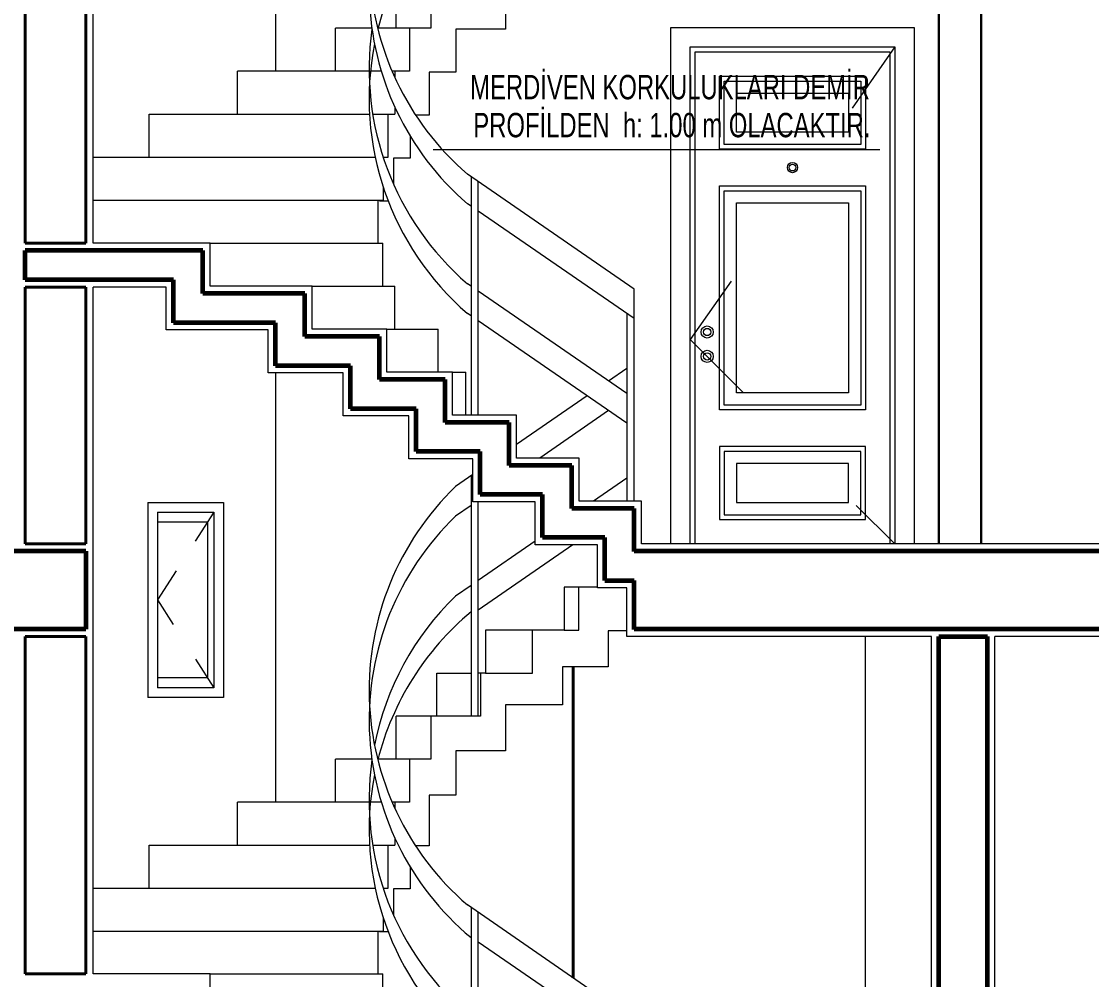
# Model space of a CAD drawing. Header units: millimetres. Extents: x 2016.56 to 2021.8, y 13721.83 to 13722.48.
# Drawn here: x 2019.0363 to 2019.1241, y 13721.8898 to 13721.9684 of the extents above; entities that cross this region are included whole.
import ezdxf

# ---------------------------------------------------------------- set-up
doc = ezdxf.new("R2010")
doc.units = ezdxf.units.MM
doc.linetypes.add('ACAD_ISO07W100', pattern=[3, 0, -3])
doc.linetypes.add('HIDDEN', pattern=[0.375, 0.25, -0.125])
doc.layers.get('0').update_dxf_attribs({"lineweight": 20})
for name, color, linetype, lineweight in [('0.3', 150, 'Continuous', 30), ('DH', 7, 'Continuous', 20), ('DUVAR', 4, 'Continuous', 40), ('kolon', 5, 'Continuous', 60), ('PENCERE', 3, 'Continuous', 13), ('SIVA', 7, 'Continuous', 20), ('TEFRİŞ', 11, 'Continuous', 9)]:
    doc.layers.add(name, color=color, linetype=linetype, lineweight=lineweight)
doc.styles.add('style2', font='arial.ttf', dxfattribs={"height": 10})

msp = doc.modelspace()

# ---------------------------------------------------------------- linework, layer by layer
for p, q in [((2019.057144089811, 13721.96434988593), (2019.057144089811, 13721.99957341633)), ((2019.089571023997, 13721.92553762157), (2019.089571023997, 13721.96793762157)), ((2019.089571023997, 13721.96793762157), (2019.109571023997, 13721.96793762157)), ((2019.109571023997, 13721.96793762157), (2019.109571023997, 13721.92553762157)), ((2019.091171023998, 13721.92553762157), (2019.091171023998, 13721.96633762157)), ((2019.091171023998, 13721.96633762157), (2019.107971023997, 13721.96633762157)), ((2019.107971023997, 13721.96633762157), (2019.107971023997, 13721.92553762157)), ((2019.057144089811, 13721.90434988593), (2019.057144089811, 13721.93957341633)), ((2019.046647185249, 13721.92893762157), (2019.052869724923, 13721.92893762157)), ((2019.046647185249, 13721.92893762157), (2019.046647185249, 13721.91293762157)), ((2019.047447185249, 13721.92813762157), (2019.052069724923, 13721.92813762157)), ((2019.047447185249, 13721.92813762157), (2019.047447185249, 13721.91373762157)), ((2019.052069724923, 13721.92813762157), (2019.052069724923, 13721.91373762157)), ((2019.052869724923, 13721.92893762157), (2019.052869724923, 13721.91293762157)), ((2019.051551447512, 13721.92733762157), (2019.047447185249, 13721.92733762157)), ((2019.051551447512, 13721.92733762157), (2019.051551447512, 13721.91453762157)), ((2019.206371023997, 13721.92553762157), (2019.087171023997, 13721.92553762157)), ((2019.085971023997, 13721.91793762157), (2019.085971023997, 13721.92192635833)), ((2019.051551447512, 13721.91453762157), (2019.047447185249, 13721.91453762157)), ((2019.052069724923, 13721.91373762157), (2019.047447185249, 13721.91373762157)), ((2019.052869724923, 13721.91293762157), (2019.046647185249, 13721.91293762157))]:
    msp.add_line(p, q)
at = {"linetype": 'ACAD_ISO07W100', "ltscale": 0.5}
for p, q in [((2019.107971023997, 13721.96633762157), (2019.104457851026, 13721.96131359833)), ((2019.094526535456, 13721.94711129155), (2019.091171023998, 13721.94231273261)), ((2019.091171023998, 13721.94231273261), (2019.095552626318, 13721.93793762157)), ((2019.104803582991, 13721.92870037006), (2019.107971023997, 13721.92553762157))]:
    msp.add_line(p, q, dxfattribs=at)
at = {"layer": '0.3'}
for p, q in [((2019.111571023997, 13721.92553762157), (2019.111571023997, 13721.97793762157)), ((2019.115071023997, 13721.92553762157), (2019.115071023997, 13721.97793762157))]:
    msp.add_line(p, q, dxfattribs=at)
at = {"layer": 'DH'}
msp.add_line((2019.105571023998, 13721.86553762157), (2019.105571023998, 13721.91793762157), dxfattribs=at)
at = {"layer": 'DUVAR'}
for p, q in [((2019.036571023998, 13721.97793762157), (2019.036571023998, 13721.95023223953)), ((2019.041571023997, 13721.95023223953), (2019.041571023997, 13721.97793762157)), ((2019.041571023997, 13721.95023223953), (2019.036571023998, 13721.95023223953)), ((2019.041571023997, 13721.94663223953), (2019.036571023998, 13721.94663223953)), ((2019.036571023998, 13721.94663223953), (2019.036571023998, 13721.92553762157)), ((2019.041571023997, 13721.92553762157), (2019.041571023997, 13721.94663223953)), ((2019.036571023998, 13721.92553762157), (2019.041571023997, 13721.92553762157)), ((2019.041571023997, 13721.91793762157), (2019.036571023998, 13721.91793762157)), ((2019.036571023998, 13721.91793762157), (2019.036571023998, 13721.89023223953)), ((2019.041571023997, 13721.89023223953), (2019.041571023997, 13721.91793762157)), ((2019.081571023997, 13721.88991184144), (2019.081571023997, 13721.91545550525)), ((2019.041571023997, 13721.89023223953), (2019.036571023998, 13721.89023223953)), ((2019.041571023997, 13721.89023223953), (2019.036571023998, 13721.89023223953))]:
    msp.add_line(p, q, dxfattribs=at)
at = {"layer": 'kolon'}
for p, q in [((2019.051168205772, 13721.94963223953), (2019.036571023998, 13721.94963223953)), ((2019.036571023998, 13721.94723223953), (2019.036571023998, 13721.94963223953)), ((2019.036571023998, 13721.94723223953), (2019.036571023998, 13721.94963223953)), ((2019.051168205772, 13721.94610282793), (2019.051168205772, 13721.94963223953)), ((2019.048768205773, 13721.94723223953), (2019.036571023998, 13721.94723223953)), ((2019.048768205773, 13721.94370282793), (2019.048768205773, 13721.94723223953)), ((2019.059538996099, 13721.94610282793), (2019.051168205772, 13721.94610282793)), ((2019.059538996099, 13721.94257341633), (2019.059538996099, 13721.94610282793)), ((2019.057138996099, 13721.94370282793), (2019.048768205773, 13721.94370282793)), ((2019.057138996099, 13721.94017341633), (2019.057138996099, 13721.94370282793)), ((2019.065676802504, 13721.94257341633), (2019.059538996099, 13721.94257341633)), ((2019.065676802504, 13721.93904400473), (2019.065676802504, 13721.94257341633)), ((2019.063276802503, 13721.94017341633), (2019.057138996099, 13721.94017341633)), ((2019.063276802503, 13721.93664400473), (2019.063276802503, 13721.94017341633)), ((2019.071066078782, 13721.93904400473), (2019.065676802504, 13721.93904400473)), ((2019.071066078782, 13721.93551459313), (2019.071066078782, 13721.93904400473)), ((2019.068666078782, 13721.93664400473), (2019.063276802503, 13721.93664400473)), ((2019.068666078782, 13721.93311459313), (2019.068666078782, 13721.93664400473)), ((2019.076323236498, 13721.93551459313), (2019.071066078782, 13721.93551459313)), ((2019.076323236498, 13721.93198518153), (2019.076323236498, 13721.93551459313)), ((2019.073923236497, 13721.93311459313), (2019.068666078782, 13721.93311459313)), ((2019.073923236497, 13721.92958518153), (2019.073923236497, 13721.93311459313)), ((2019.081447130247, 13721.93198518153), (2019.076323236498, 13721.93198518153)), ((2019.081447130247, 13721.92845576993), (2019.081447130247, 13721.93198518153)), ((2019.079047130248, 13721.92958518153), (2019.073923236497, 13721.92958518153)), ((2019.079047130248, 13721.92605576993), (2019.079047130248, 13721.92958518153)), ((2019.086571023998, 13721.92845576993), (2019.081447130247, 13721.92845576993)), ((2019.086571023998, 13721.92492635833), (2019.086571023998, 13721.92845576993)), ((2019.084171023997, 13721.92605576993), (2019.079047130248, 13721.92605576993)), ((2019.084171023997, 13721.92252635833), (2019.084171023997, 13721.92605576993)), ((2019.084171023997, 13721.92252635833), (2019.084171023997, 13721.92605576993)), ((2019.041571023997, 13721.92493762157), (2018.911571023998, 13721.92493762157)), ((2019.041571023997, 13721.92493762157), (2019.041571023997, 13721.91853762157)), ((2019.205571023997, 13721.92493762157), (2019.086571023998, 13721.92493762157)), ((2019.084171023997, 13721.92252635833), (2019.086571023998, 13721.92252635833)), ((2019.086571023998, 13721.91853762157), (2019.086571023998, 13721.92252635833)), ((2019.086571023998, 13721.91852635833), (2019.086571023998, 13721.92252635833)), ((2019.041571023997, 13721.91853762157), (2018.911571023998, 13721.91853762157)), ((2019.100571023997, 13721.91853762157), (2019.086571023998, 13721.91853762157)), ((2019.205571023997, 13721.91853762157), (2019.100571023997, 13721.91853762157)), ((2019.111571023997, 13721.91793762157), (2019.115571023998, 13721.91793762157)), ((2019.111571023997, 13721.85853762157), (2019.111571023997, 13721.91793762157)), ((2019.115571023998, 13721.85853762157), (2019.115571023998, 13721.91793762157))]:
    msp.add_line(p, q, dxfattribs=at)
at = {"layer": 'PENCERE'}
for p, q in [((2019.091571023997, 13721.92553762157), (2019.091571023997, 13721.96593762157)), ((2019.091571023997, 13721.96593762157), (2019.107571023997, 13721.96593762157)), ((2019.107571023997, 13721.96593762157), (2019.107571023997, 13721.92553762157)), ((2019.093571023997, 13721.96393762157), (2019.105571023998, 13721.96393762157)), ((2019.093571023997, 13721.95793762157), (2019.093571023997, 13721.96393762157)), ((2019.093971023997, 13721.96353762157), (2019.105171023997, 13721.96353762157)), ((2019.093971023997, 13721.95833762157), (2019.093971023997, 13721.96353762157)), ((2019.105171023997, 13721.96353762157), (2019.105171023997, 13721.95833762157)), ((2019.105571023998, 13721.96393762157), (2019.105571023998, 13721.95793762157)), ((2019.094971023997, 13721.96253762157), (2019.104171023997, 13721.96253762157)), ((2019.094971023997, 13721.95933762157), (2019.094971023997, 13721.96253762157)), ((2019.104171023997, 13721.96253762157), (2019.104171023997, 13721.95933762157)), ((2019.104171023997, 13721.95933762157), (2019.094971023997, 13721.95933762157)), ((2019.105171023997, 13721.95833762157), (2019.093971023997, 13721.95833762157)), ((2019.105571023998, 13721.95793762157), (2019.093571023997, 13721.95793762157)), ((2019.093571023997, 13721.95493762157), (2019.105571023998, 13721.95493762157)), ((2019.093571023997, 13721.93653762157), (2019.093571023997, 13721.95493762157)), ((2019.093971023997, 13721.95453762157), (2019.105171023997, 13721.95453762157)), ((2019.093971023997, 13721.93693762157), (2019.093971023997, 13721.95453762157)), ((2019.105171023997, 13721.95453762157), (2019.105171023997, 13721.93693762157)), ((2019.105571023998, 13721.95493762157), (2019.105571023998, 13721.93653762157)), ((2019.094971023997, 13721.95353762157), (2019.104171023997, 13721.95353762157)), ((2019.094971023997, 13721.93793762157), (2019.094971023997, 13721.95353762157)), ((2019.104171023997, 13721.95353762157), (2019.104171023997, 13721.93793762157)), ((2019.104171023997, 13721.93793762157), (2019.094971023997, 13721.93793762157)), ((2019.105171023997, 13721.93693762157), (2019.093971023997, 13721.93693762157)), ((2019.105571023998, 13721.93653762157), (2019.093571023997, 13721.93653762157)), ((2019.105571023998, 13721.93353762157), (2019.093571023997, 13721.93353762157)), ((2019.093571023997, 13721.93353762157), (2019.093571023997, 13721.92753762157)), ((2019.105571023998, 13721.92753762157), (2019.105571023998, 13721.93353762157)), ((2019.105171023997, 13721.93313762157), (2019.093971023997, 13721.93313762157)), ((2019.093971023997, 13721.93313762157), (2019.093971023997, 13721.92793762157)), ((2019.105171023997, 13721.92793762157), (2019.105171023997, 13721.93313762157)), ((2019.104171023997, 13721.93213762157), (2019.094971023997, 13721.93213762157)), ((2019.094971023997, 13721.93213762157), (2019.094971023997, 13721.92893762157)), ((2019.104171023997, 13721.92893762157), (2019.104171023997, 13721.93213762157)), ((2019.094971023997, 13721.92893762157), (2019.104171023997, 13721.92893762157)), ((2019.093571023997, 13721.92753762157), (2019.105571023998, 13721.92753762157)), ((2019.093971023997, 13721.92793762157), (2019.105171023997, 13721.92793762157))]:
    msp.add_line(p, q, dxfattribs=at)
for centre, radius in [((2019.099571023997, 13721.95643762157), 0.00042), ((2019.099571023997, 13721.95643762157), 0.00028), ((2019.092571023997, 13721.94293762157), 0.0005), ((2019.092571023997, 13721.94293762157), 0.0003), ((2019.092571023997, 13721.94093762157), 0.0005), ((2019.092571023997, 13721.94093762157), 0.0003)]:
    msp.add_circle(centre, radius, dxfattribs=at)
at = {"layer": 'SIVA'}
for p, q in [((2019.042171023998, 13721.95023223953), (2019.042171023998, 13722.00663223953)), ((2019.067026965847, 13721.96787929753), (2019.067026965847, 13721.97140870913)), ((2019.069877961059, 13721.97140870913), (2019.069877961059, 13721.96787929753)), ((2019.076012476726, 13721.97133812073), (2019.076012476726, 13721.96780870913)), ((2019.065038284463, 13721.96787929753), (2019.062045379409, 13721.96787929753)), ((2019.062045379409, 13721.96434988593), (2019.062045379409, 13721.96787929753)), ((2019.068126307503, 13721.96787929753), (2019.065509087281, 13721.96787929753)), ((2019.068126307503, 13721.96787929753), (2019.068126307503, 13721.96434988593)), ((2019.069877961059, 13721.96787929753), (2019.068126307503, 13721.96787929753)), ((2019.076012476726, 13721.96780870913), (2019.071928153197, 13721.96780870913)), ((2019.071928153197, 13721.96780870913), (2019.071928153197, 13721.96427929753)), ((2019.064816497052, 13721.96434988593), (2019.054019270979, 13721.96434988593)), ((2019.054019270979, 13721.96082047433), (2019.054019270979, 13721.96434988593)), ((2019.065812774411, 13721.96434988593), (2019.064925878472, 13721.96434988593)), ((2019.066934704631, 13721.96434988593), (2019.066697158341, 13721.96434988593)), ((2019.068126307503, 13721.96434988593), (2019.066934704631, 13721.96434988593)), ((2019.066934704631, 13721.96434988593), (2019.066934704631, 13721.96381415656)), ((2019.071928153197, 13721.96427929753), (2019.069747612089, 13721.96427929753)), ((2019.069747612089, 13721.96427929753), (2019.069747612089, 13721.96074988593)), ((2019.046748047911, 13721.96082047433), (2019.064850504061, 13721.96082047433)), ((2019.046748047911, 13721.95729106273), (2019.046748047911, 13721.96082047433)), ((2019.065111404195, 13721.96082047433), (2019.066934704631, 13721.96082047433)), ((2019.066369569462, 13721.95729106273), (2019.066369569462, 13721.96082047433)), ((2019.066934704631, 13721.96138560537), (2019.066934704631, 13721.96082047433)), ((2019.066934704631, 13721.96082047433), (2019.066934704631, 13721.96082047433)), ((2019.069747612089, 13721.96074988593), (2019.068629561051, 13721.96074988593)), ((2019.069747612089, 13721.96074988593), (2019.068629561051, 13721.96074988593)), ((2019.068173213001, 13721.95904582025), (2019.068173213001, 13721.95722047433)), ((2019.042171023998, 13721.95729106273), (2019.065315768603, 13721.95729106273)), ((2019.065966034554, 13721.95729106273), (2019.066369569462, 13721.95729106273)), ((2019.06598254163, 13721.95724070878), (2019.06598254163, 13721.95729106273)), ((2019.068173213001, 13721.95722047433), (2019.066811055324, 13721.95722047433)), ((2019.066811055324, 13721.95722047433), (2019.066811055324, 13721.95508847225)), ((2019.106729828589, 13721.95790373656), (2019.070073560393, 13721.95790373656)), ((2019.086571023998, 13721.94646776963), (2019.072881054992, 13721.95589761689)), ((2019.07318067669, 13721.95569123316), (2019.07318067669, 13721.93611459313)), ((2019.06598254163, 13721.95376165113), (2019.06598254163, 13721.95481215758)), ((2019.07378067669, 13721.93611459313), (2019.07378067669, 13721.95527794454)), ((2019.042171023998, 13721.95376165113), (2019.06598254163, 13721.95376165113)), ((2019.065571023998, 13721.95023223953), (2019.065571023998, 13721.95376165113)), ((2019.066383526171, 13721.95369106273), (2019.06567081343, 13721.95369106273)), ((2019.07318067669, 13721.95326268197), (2019.072881054992, 13721.9534690657)), ((2019.086571023998, 13721.94403921844), (2019.07378067669, 13721.95284939335)), ((2019.051768205773, 13721.95023223953), (2019.042171023998, 13721.95023223953)), ((2019.051768205773, 13721.95023223953), (2019.065933396495, 13721.95023223953)), ((2019.051768205773, 13721.94670282793), (2019.051768205773, 13721.95023223953)), ((2019.065933396495, 13721.94670282793), (2019.065933396495, 13721.95023223953)), ((2019.042171023998, 13721.89023223953), (2019.042171023998, 13721.94663223953)), ((2019.048168205773, 13721.94663223953), (2019.042171023998, 13721.94663223953)), ((2019.042171023998, 13721.91793762157), (2019.042171023998, 13721.94663223953)), ((2019.048168205773, 13721.94310282793), (2019.048168205773, 13721.94663223953)), ((2019.060138996099, 13721.94670282793), (2019.051768205773, 13721.94670282793)), ((2019.060138996099, 13721.94670282793), (2019.066934704631, 13721.94670282793)), ((2019.060138996099, 13721.94317341633), (2019.060138996099, 13721.94670282793)), ((2019.066934704631, 13721.94317341633), (2019.066934704631, 13721.94670282793)), ((2019.07318067669, 13721.94669123316), (2019.072881054992, 13721.94689761689)), ((2019.085971023997, 13721.93788105825), (2019.07378067669, 13721.94627794454)), ((2019.086571023998, 13721.92905576993), (2019.086571023998, 13721.94646776963)), ((2019.07318067669, 13721.94426268197), (2019.072881054992, 13721.9444690657)), ((2019.085971023997, 13721.94445250706), (2019.085971023997, 13721.92905576993)), ((2019.056538996099, 13721.94310282793), (2019.048168205773, 13721.94310282793)), ((2019.056538996099, 13721.93957341633), (2019.056538996099, 13721.94310282793)), ((2019.066276802504, 13721.94317341633), (2019.060138996099, 13721.94317341633)), ((2019.066276802504, 13721.93964400473), (2019.066276802504, 13721.94317341633)), ((2019.066276802504, 13721.94317341633), (2019.070477961059, 13721.94317341633)), ((2019.070477961059, 13721.93964400473), (2019.070477961059, 13721.94317341633)), ((2019.085971023997, 13721.93545250706), (2019.07378067669, 13721.94384939335)), ((2019.062676802504, 13721.93957341633), (2019.056538996099, 13721.93957341633)), ((2019.062676802504, 13721.93604400473), (2019.062676802504, 13721.93957341633)), ((2019.071666078782, 13721.93964400473), (2019.066276802504, 13721.93964400473)), ((2019.071666078782, 13721.93964400473), (2019.072759121938, 13721.93964400473)), ((2019.071666078782, 13721.93611459313), (2019.071666078782, 13721.93964400473)), ((2019.072759121938, 13721.93611459313), (2019.072759121938, 13721.93964400473)), ((2019.085971023997, 13721.93993835803), (2019.084477660982, 13721.93890970814)), ((2019.082714812143, 13721.93769543255), (2019.076923236498, 13721.93370611207)), ((2019.068066078782, 13721.93604400473), (2019.062676802504, 13721.93604400473)), ((2019.068066078782, 13721.93251459313), (2019.068066078782, 13721.93604400473)), ((2019.076923236498, 13721.93611459313), (2019.071666078782, 13721.93611459313)), ((2019.076923236498, 13721.93258518153), (2019.076923236498, 13721.93611459313)), ((2019.084477660982, 13721.93648115695), (2019.078821600895, 13721.93258518153)), ((2019.073323236498, 13721.93251459313), (2019.068066078782, 13721.93251459313)), ((2019.073323236498, 13721.92898518153), (2019.073323236498, 13721.93251459313)), ((2019.082047130247, 13721.93258518153), (2019.076923236498, 13721.93258518153)), ((2019.082047130247, 13721.92905576993), (2019.082047130247, 13721.93258518153)), ((2019.073323236498, 13721.93122638037), (2019.071917220598, 13721.93025789642)), ((2019.07318067669, 13721.93112818313), (2019.07318067669, 13721.91140870913)), ((2019.085971023997, 13721.93093835803), (2019.08323793914, 13721.92905576993)), ((2019.078447130247, 13721.92898518153), (2019.073323236498, 13721.92898518153)), ((2019.07378067669, 13721.91140870913), (2019.07378067669, 13721.92898518153)), ((2019.078447130247, 13721.92545576993), (2019.078447130247, 13721.92898518153)), ((2019.087171023997, 13721.92905576993), (2019.082047130247, 13721.92905576993)), ((2019.087171023997, 13721.92553762157), (2019.087171023997, 13721.92905576993)), ((2019.07318067669, 13721.92869963193), (2019.071917220598, 13721.92782934523)), ((2019.078447130247, 13721.92575579197), (2019.07378067669, 13721.92254147174)), ((2019.081537264948, 13721.92545576993), (2019.07378067669, 13721.92011292055)), ((2019.083571023997, 13721.92545576993), (2019.078447130247, 13721.92545576993)), ((2019.083571023997, 13721.92192635833), (2019.083571023997, 13721.92545576993)), ((2019.083571023997, 13721.92192635833), (2019.083571023997, 13721.92545576993)), ((2019.07318067669, 13721.92212818313), (2019.071917220598, 13721.92125789642)), ((2019.080821596398, 13721.92199694393), (2019.080821596398, 13721.91846753233)), ((2019.083571023997, 13721.92199694393), (2019.080821596398, 13721.92199694393)), ((2019.082032929007, 13721.91846753233), (2019.082032929007, 13721.92199694393)), ((2019.085971023997, 13721.92192635833), (2019.083571023997, 13721.92192635833)), ((2019.085971023997, 13721.91793762157), (2019.085971023997, 13721.92192635833)), ((2019.074376963715, 13721.91846753233), (2019.074376963715, 13721.91493812073)), ((2019.080821596398, 13721.91846753233), (2019.074376963715, 13721.91846753233)), ((2019.078226628842, 13721.91493812073), (2019.078226628842, 13721.91846753233)), ((2019.080821596398, 13721.91846753233), (2019.082032929007, 13721.91846753233)), ((2019.084447130248, 13721.91839694393), (2019.084447130248, 13721.91545550525)), ((2019.085971023997, 13721.91839694393), (2019.084447130248, 13721.91839694393)), ((2019.110971023998, 13721.91793762157), (2019.085971023997, 13721.91793762157)), ((2019.110971023998, 13721.85853762157), (2019.110971023998, 13721.91793762157)), ((2019.200971023997, 13721.91793762157), (2019.116171023997, 13721.91793762157)), ((2019.116171023997, 13721.85853762157), (2019.116171023997, 13721.91793762157)), ((2019.070382728283, 13721.91140870913), (2019.070382728283, 13721.91493812073)), ((2019.070382728283, 13721.91493812073), (2019.07318067669, 13721.91493812073)), ((2019.074376963715, 13721.91493812073), (2019.07378067669, 13721.91493812073)), ((2019.073951860198, 13721.91493812073), (2019.073951860198, 13721.91140870913)), ((2019.074376963715, 13721.91493812073), (2019.078226628842, 13721.91493812073)), ((2019.08068850081, 13721.91545550525), (2019.08068850081, 13721.91233981731)), ((2019.084447130248, 13721.91545550525), (2019.08068850081, 13721.91545550525)), ((2019.08068850081, 13721.91233981731), (2019.076012476726, 13721.91233981731)), ((2019.076012476726, 13721.91233981731), (2019.076012476726, 13721.90855841579)), ((2019.067026965847, 13721.90787929753), (2019.067026965847, 13721.91140870913)), ((2019.069877961059, 13721.91140870913), (2019.067026965847, 13721.91140870913)), ((2019.069877961059, 13721.91140870913), (2019.069877961059, 13721.90787929753)), ((2019.073951860198, 13721.91140870913), (2019.069877961059, 13721.91140870913)), ((2019.065038284463, 13721.90787929753), (2019.062045379409, 13721.90787929753)), ((2019.062045379409, 13721.90434988593), (2019.062045379409, 13721.90787929753)), ((2019.068126307503, 13721.90787929753), (2019.065509087281, 13721.90787929753)), ((2019.068126307503, 13721.90787929753), (2019.068126307503, 13721.90434988593)), ((2019.069877961059, 13721.90787929753), (2019.068126307503, 13721.90787929753)), ((2019.071928153197, 13721.90855841579), (2019.071928153197, 13721.90492624318)), ((2019.076012476726, 13721.90855841579), (2019.071928153197, 13721.90855841579)), ((2019.069747612089, 13721.90492624318), (2019.069747612089, 13721.90074988593)), ((2019.071928153197, 13721.90492624318), (2019.069747612089, 13721.90492624318)), ((2019.054019270979, 13721.90082047433), (2019.054019270979, 13721.90434988593)), ((2019.064816497052, 13721.90434988593), (2019.054019270979, 13721.90434988593)), ((2019.065812774411, 13721.90434988593), (2019.064925878472, 13721.90434988593)), ((2019.066934704631, 13721.90434988593), (2019.066697158341, 13721.90434988593)), ((2019.066934704631, 13721.90434988593), (2019.066934704631, 13721.90381415656)), ((2019.068126307503, 13721.90434988593), (2019.066934704631, 13721.90434988593)), ((2019.066934704631, 13721.90138560537), (2019.066934704631, 13721.90082047433)), ((2019.046748047911, 13721.89729106273), (2019.046748047911, 13721.90082047433)), ((2019.046748047911, 13721.90082047433), (2019.064850504061, 13721.90082047433)), ((2019.065111404195, 13721.90082047433), (2019.066934704631, 13721.90082047433)), ((2019.066369569462, 13721.89729106273), (2019.066369569462, 13721.90082047433)), ((2019.066934704631, 13721.90082047433), (2019.066934704631, 13721.90082047433)), ((2019.069747612089, 13721.90074988593), (2019.068629561051, 13721.90074988593)), ((2019.069747612089, 13721.90074988593), (2019.068629561051, 13721.90074988593)), ((2019.068173213001, 13721.89904582025), (2019.068173213001, 13721.89722047433)), ((2019.042171023998, 13721.89729106273), (2019.065315768603, 13721.89729106273)), ((2019.065966034554, 13721.89729106273), (2019.066369569462, 13721.89729106273)), ((2019.06598254163, 13721.89724070878), (2019.06598254163, 13721.89729106273)), ((2019.066811055324, 13721.89722047433), (2019.066811055324, 13721.89508847225)), ((2019.068173213001, 13721.89722047433), (2019.066811055324, 13721.89722047433)), ((2019.086571023998, 13721.88646776963), (2019.072881054992, 13721.89589761689)), ((2019.07318067669, 13721.89569123316), (2019.07318067669, 13721.87611459313)), ((2019.06598254163, 13721.89376165113), (2019.06598254163, 13721.89481215758)), ((2019.07378067669, 13721.87611459313), (2019.07378067669, 13721.89527794454)), ((2019.042171023998, 13721.89376165113), (2019.06598254163, 13721.89376165113)), ((2019.065571023998, 13721.89023223953), (2019.065571023998, 13721.89376165113)), ((2019.066383526171, 13721.89369106273), (2019.06567081343, 13721.89369106273)), ((2019.086571023998, 13721.88403921844), (2019.07378067669, 13721.89284939335)), ((2019.051768205773, 13721.89023223953), (2019.042171023998, 13721.89023223953)), ((2019.051768205773, 13721.88670282793), (2019.051768205773, 13721.89023223953)), ((2019.051768205773, 13721.89023223953), (2019.065933396495, 13721.89023223953)), ((2019.065933396495, 13721.88670282793), (2019.065933396495, 13721.89023223953))]:
    msp.add_line(p, q, dxfattribs=at)
for centre, start, end in [((2019.088096743257, 13721.97351808753), 134.0249215002687, 229.1886244591313), ((2019.088096743257, 13721.97108953634), 134.0249215002687, 229.1886244591313), ((2019.088096743257, 13721.96208953634), 134.0249215002687, 165.7915963390992), ((2019.088096743257, 13721.96451808753), 171.8865179144281, 229.1886244591313), ((2019.088096743257, 13721.96208953634), 168.8550427622544, 229.1886244591313), ((2019.088096743257, 13721.91351808753), 134.0249215002687, 229.1886244591313), ((2019.088096743257, 13721.91108953634), 134.0249215002687, 230.1558881995524), ((2019.088096743257, 13721.90451808753), 134.0249215002687, 168.8550427622544), ((2019.088096743257, 13721.90208953634), 129.8441118004476, 165.7915963390992), ((2019.088096743257, 13721.90451808753), 171.8865179144281, 230.1558881995524), ((2019.088096743257, 13721.90208953634), 168.8550427622544, 230.1558881995524)]:
    msp.add_arc(centre, 0.02328085383154056, start, end, dxfattribs=at)
at = {"layer": 'TEFRİŞ', "linetype": 'HIDDEN', "ltscale": 10}
for p, q in [((2019.052069724923, 13721.92813762157), (2019.05054822376, 13721.92576775368)), ((2019.04897623949, 13721.92331925403), (2019.047447185249, 13721.92093762157)), ((2019.047447185249, 13721.92093762157), (2019.048735146027, 13721.91893151275)), ((2019.050565011476, 13721.91608134117), (2019.052069724923, 13721.91373762157))]:
    msp.add_line(p, q, dxfattribs=at)

# ---------------------------------------------------------------- texts
at = {"layer": 'SIVA', "style": 'style2', "width": 0.7}
for s, p in [('MERDİVEN KORKULUKLARI DEMİR ', (2019.07310942815, 13721.96204284739)), ('PROFİLDEN  h: 1.00 m OLACAKTIR.', (2019.073370001137, 13721.95892696952))]:
    msp.add_text(s, height=0.002, dxfattribs=at).set_placement(p)

doc.saveas('drawing.dxf')
